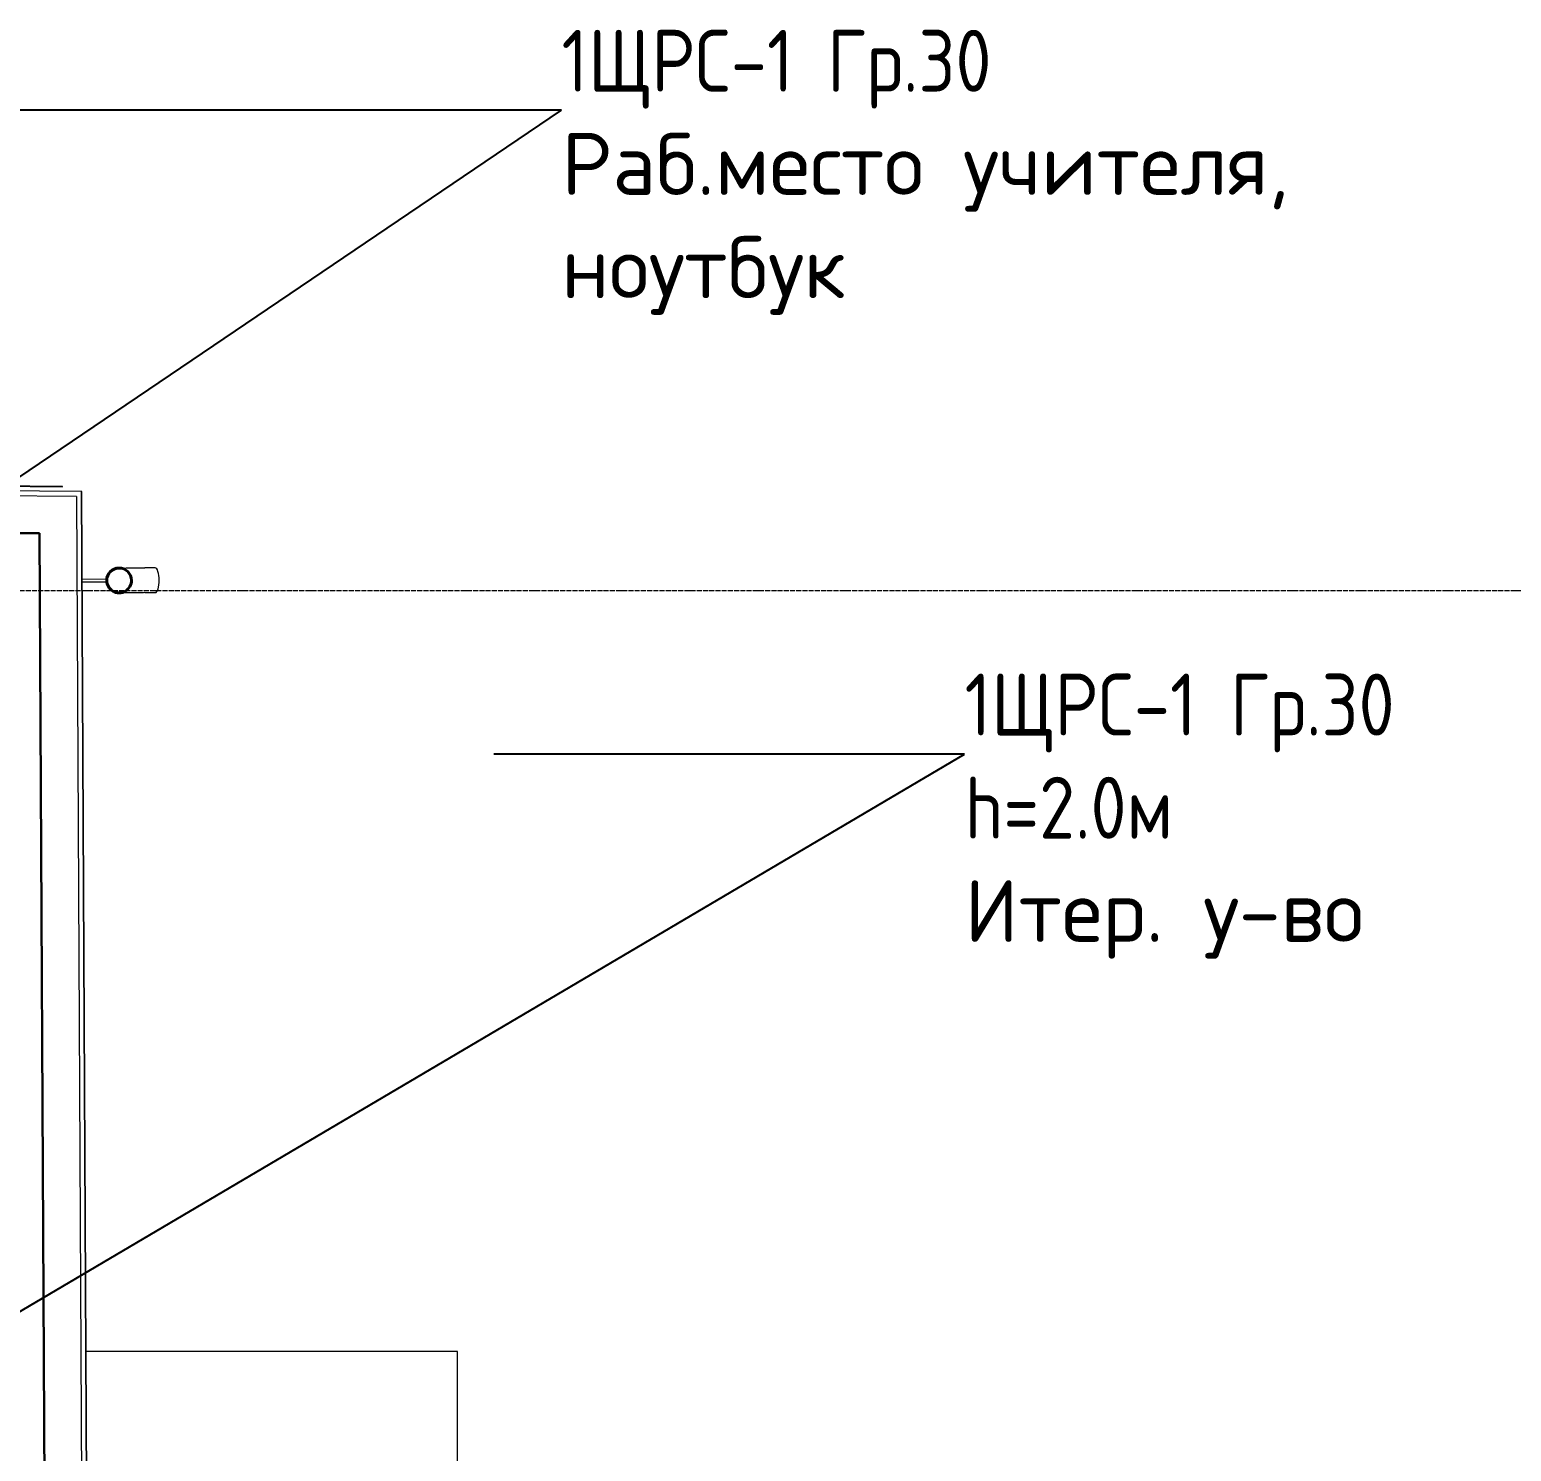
# Model space of a CAD drawing. Header units: millimetres. Extents: x -32 to 417638015, y -35 to 175284279.
# Drawn here: x 416267959 to 416273945, y 175271268 to 175277011 of the extents above; entities that cross this region are included whole.
import ezdxf
from ezdxf import colors
from ezdxf.entities.mleader import LeaderData, LeaderLine
from ezdxf.math import Vec2, Vec3

# ---------------------------------------------------------------- set-up
doc = ezdxf.new("R2010")
doc.units = ezdxf.units.MM
doc.linetypes.add('ADSK_Линия сетки', pattern=[25, 20, -2.5, 0, -2.5])
doc.layers.add('_ЭМ_Надписи', color=7, linetype='Continuous')
for name, color, linetype, lineweight in [('Обобщенные модели', 7, 'Continuous', 18), ('Оси', 253, 'Continuous', 9), ('Перекрытие', 7, 'Continuous', 18), ('Стены несущие', 7, 'Continuous', 30), ('Стены отделка', 7, 'Continuous', 30), ('Стены штриховка', 7, 'Continuous', 9), ('ШТРИХОВКА', 252, 'Continuous', 15)]:
    doc.layers.add(name, color=color, linetype=linetype, lineweight=lineweight)
doc.styles.add('ЭОМ', font='isocpeur.ttf', dxfattribs={"width": 0.85, "height": 250})

# ---------------------------------------------------------------- blocks, each defined once
blk = doc.blocks.new('1 этаж')
at = {"layer": 'Обобщенные модели', "lineweight": 9}
h = blk.add_hatch(dxfattribs=at)
h.set_pattern_fill('FP_21', color=8, angle=-89.70877445575758, style=0, pattern_type=2)
h.set_pattern_definition([(45.00022554424243, (557.200961071077, 188.9014928471297), (-106.066434704938, 106.0655996493826), [])])
h.paths.add_polyline_path([(4111.361647131636, 43226.24320626968), (4133.613453083003, 43226.35630971567), (4153.612563753746, 43236.11290916779), (4167.851329724092, 43255.61475677731), (4172.239134938447, 43275.29966505033), (4166.386134639871, 43297.95030721744), (4153.215172670923, 43314.29504747379), (4133.117914508037, 43323.84784155835), (4108.5410158561, 43322.60043776555), (4090.866997885996, 43313.97813866031), (4077.081651637196, 43296.51045738059), (4072.240426701213, 43274.79138277769), (4077.302187050186, 43253.12264394368), (4091.26438896876, 43235.79600035427), (4111.123699036745, 43226.35630971567)])
at = {"layer": 'Обобщенные модели', "color": 8}
for p, q in [((4071.356241052916, 43279.78695314969), (3973.171104177215, 43279.28788905782)), ((4268.135339566678, 43325.7877406448), (4225.631751648186, 43325.57169965141)), ((3973.220669156039, 43269.28801181314), (4071.407069280188, 43269.78708232597)), ((4226.140033920873, 43225.5729914141), (4268.643621839361, 43225.78903240748))]:
    blk.add_line(p, q, dxfattribs=at)
at = {"layer": 'Обобщенные модели', "color": 8, "flags": 128}
for points in [[(4135.002341101156, 43325.11104047314), (4136.272705643162, 43325.11749759431), (4138.936182303024, 43325.13103574889), (4141.812506612506, 43325.14565578432), (4144.897077066291, 43325.16133431166), (4148.184959009673, 43325.1780462486), (4151.670892532912, 43325.19576485962), (4155.349300885993, 43325.21446179871), (4159.214299400246, 43325.23410715477), (4163.259704902534, 43325.25466949942), (4167.479045607017, 43325.27611593727), (4171.865571468665, 43325.29841215863), (4176.41226498182, 43325.32152249428), (4181.111852406791, 43325.34540997262), (4185.956815406209, 43325.37003637878), (4190.939403072814, 43325.39536231576), (4196.051644329242, 43325.42134726747), (4201.285360680028, 43325.44794966352), (4206.632179295483, 43325.47512694577), (4212.083546406411, 43325.50283563634), (4217.630740988337, 43325.53103140726), (4223.264888713263, 43325.55966915128), (4225.631751648186, 43325.57169965141)], [(4226.140033920873, 43225.5729914141), (4220.472366700873, 43225.54418329421), (4214.887919772122, 43225.51579817378), (4209.395627058421, 43225.48788146293), (4204.00427505649, 43225.46047782246), (4198.722488779437, 43225.43363109233), (4193.558717958582, 43225.4073842216), (4188.521223525694, 43225.38177919966), (4183.61806439726, 43225.35685698907), (4178.857084581925, 43225.33265746006), (4174.24590063178, 43225.30921932671), (4169.791889457486, 43225.28658008505), (4165.502176526767, 43225.26477595302), (4161.38362446523, 43225.24384181257), (4157.442822077592, 43225.22381115389), (4153.686073807028, 43225.20471602173), (4150.119389649353, 43225.18658696426), (4146.748475538379, 43225.16945298408), (4143.578724217595, 43225.1533414919), (4140.615206612932, 43225.13827826269), (4137.862663720374, 43225.12428739438), (4135.510623373843, 43225.11233223583)]]:
    blk.add_lwpolyline(points, dxfattribs=at)
at = {"layer": 'Обобщенные модели', "color": 8}
for radius, start, end in [(52.00000000000004, 0.291225544134542, 180.2912255441345), (52.00000000000003, 180.2912255441345, 0.291225544134542)]:
    blk.add_arc((4122.239780819821, 43275.04552391398), radius, start, end, dxfattribs=at)
at = {"layer": 'Обобщенные модели', "color": 8, "lineweight": 40}
for radius, start, end in [(49.99999999999995, 0.291225544134542, 180.2912255441345), (49.99999999999997, 180.2912255441345, 0.291225544134542)]:
    blk.add_arc((4122.239780819858, 43275.04552391399), radius, start, end, dxfattribs=at)
at = {"layer": 'Обобщенные модели', "color": 8}
for major_axis, ratio, start_param, end_param in [((-0.2541411363412208, 49.99935411865657), 0.3090169943749481, 4.712388980384695, 6.283185307179597), ((-0.2541411363412984, 49.99935411865655), 0.3090169943749482, 3.141592653589792, 4.712388980384689)]:
    blk.add_ellipse((4268.389480703015, 43275.7883865261), major_axis=major_axis, ratio=ratio, start_param=start_param, end_param=end_param, dxfattribs=at)
at = {"layer": 'Оси', "color": 8, "linetype": 'ADSK_Линия сетки'}
blk.add_line((-9557.527964694305, 43233.90181029196), (56672.20057343829, 43233.90181029175), dxfattribs=at)
at = {"layer": 'Перекрытие', "color": 8}
for p, q in [((5488.743013049156, 40160.4749851685), (3989.068498581764, 40160.4749851685)), ((5488.743013049156, 39615.47498516852), (5488.743013049156, 40160.4749851685))]:
    blk.add_line(p, q, dxfattribs=at)
at = {"layer": 'Стены несущие', "color": 8}
for p in [(2458.881641275628, 43474.32708576103), (3840.65517039306, 35716.4449110701)]:
    blk.add_line(p, (3801.26854575472, 43465.31162812757), dxfattribs=at)
at = {"layer": 'Стены отделка', "color": 8, "lineweight": 9}
for p, q in [((2459.820685621613, 43663.32459043783), (3893.677516332216, 43653.69482165312)), ((3893.684232171159, 43654.69479910161), (2459.827401460556, 43664.32456788632)), ((3970.412405268318, 43634.17949342365), (2460.023333905061, 43644.3232520059)), ((3893.677516332216, 43653.69482165312), (3893.684232171159, 43654.69479910161)), ((3950.513127678511, 43614.31268574174), (2459.889017125126, 43624.3237030359)), ((4010.652974396304, 35717.30899093364), (3970.412405268318, 43634.17949342365)), ((3971.41272292161, 43634.04637223677), (3970.4127358392, 43634.04128941406)), ((3970.4127358392, 43634.04128941406), (4010.648344921297, 35718.14661908135)), ((4011.648332003708, 35718.15170190406), (3971.41272292161, 43634.04637223677))]:
    blk.add_line(p, q, dxfattribs=at)
at = {"layer": 'Стены штриховка', "color": 8}
blk.add_line((3950.513127678452, 43614.31268574177), (3990.653232748882, 35717.20733447913), dxfattribs=at)

msp = doc.modelspace()

# ---------------------------------------------------------------- block references
at = {"layer": 'ШТРИХОВКА'}
msp.add_blockref('1 этаж', (416264198.1010904, 175231510.6631508), dxfattribs=at)

# ---------------------------------------------------------------- leaders
at = {"layer": '_ЭМ_Надписи', "color": 7, "ltscale": 5}
ml = msp.add_multileader_mtext('Standard', dxfattribs=at)
ml.set_content('{\\fGOST Common|b0|i0|c204|p34;\\W0.9;\\C256;1ЩРС-1\\fISOCPEUR|b0|i0|c204|p34;\\W0.85; Гр.30\\P\\W1;\\C0;Раб.место учителя, ноутбук}', color=1, style='ЭОМ')
ml.set_leader_properties()
ml.build(insert=Vec2(0, 0))
ml.multileader.update_dxf_attribs({"text_left_attachment_type": 6, "text_right_attachment_type": 6, "dogleg_length": 0, "arrow_head_size": 200})
ctx = ml.context
ctx.base_point, ctx.char_height, ctx.arrow_head_size, ctx.landing_gap_size, ctx.plane_origin = Vec3(416270107.5477221, 175276684.6921364), 250, 200, 0, Vec3(416246867.7555258, 175288493.287308)
ctx.left_attachment, ctx.right_attachment = 6, 6
notes = []
notes.append((ctx, [(0, (1, 1, 0), (416270107.5477221, 175276684.6921364), (1, 0), 0, [(0, [(416265759.9972444, 175273743.5342864)], 0, [])])]))
ctx.mtext.insert, ctx.mtext.width, ctx.mtext.defined_height, ctx.mtext.flow_direction = Vec3(416270107.5477221, 175277009.6921364), 3266.49519696442, 730.0025965619873, 5
ml = msp.add_multileader_mtext('Standard', dxfattribs=at)
ml.set_content('{\\fGOST Common|b0|i0|c204|p34;\\W0.9;\\C256;1ЩРС-1\\fISOCPEUR|b0|i0|c204|p34;\\W0.85; Гр.30\\Ph=2.0м\\P\\W1;\\C0;Итер. у-во}', color=1, style='ЭОМ')
ml.set_leader_properties()
ml.build(insert=Vec2(0, 0))
ml.multileader.update_dxf_attribs({"text_left_attachment_type": 6, "text_right_attachment_type": 6, "dogleg_length": 0, "arrow_head_size": 200})
ctx = ml.context
ctx.base_point, ctx.char_height, ctx.arrow_head_size, ctx.landing_gap_size, ctx.plane_origin = Vec3(416271735.9481979, 175274084.1731009), 250, 200, 0, Vec3(416248510.0961297, 175286277.1196056)
ctx.left_attachment, ctx.right_attachment = 6, 6
notes.append((ctx, [(0, (1, 1, 0), (416271735.9481979, 175274084.1731009), (1, 0), 0, [(0, [(416267402.3378483, 175271527.366584)], 0, [])])]))
ctx.mtext.insert, ctx.mtext.width, ctx.mtext.defined_height, ctx.mtext.flow_direction = Vec3(416271735.9481979, 175274409.1731009), 2296.92610944511, 730.0025965619873, 5
for ctx, leaders in notes:
    for number, flags, end, landing, length, lines in leaders:
        leader = LeaderData()
        leader.index, (leader.has_last_leader_line, leader.has_dogleg_vector, leader.attachment_direction) = number, flags
        leader.last_leader_point, leader.dogleg_vector, leader.dogleg_length = Vec3(end), Vec3(landing), length
        for number, points, colour, breaks in lines:
            line = LeaderLine()
            line.index, line.vertices, line.color, line.breaks = number, Vec3.list(points), colors.encode_raw_color(colour), breaks
            leader.lines.append(line)
        ctx.leaders.append(leader)

doc.saveas('drawing.dxf')
